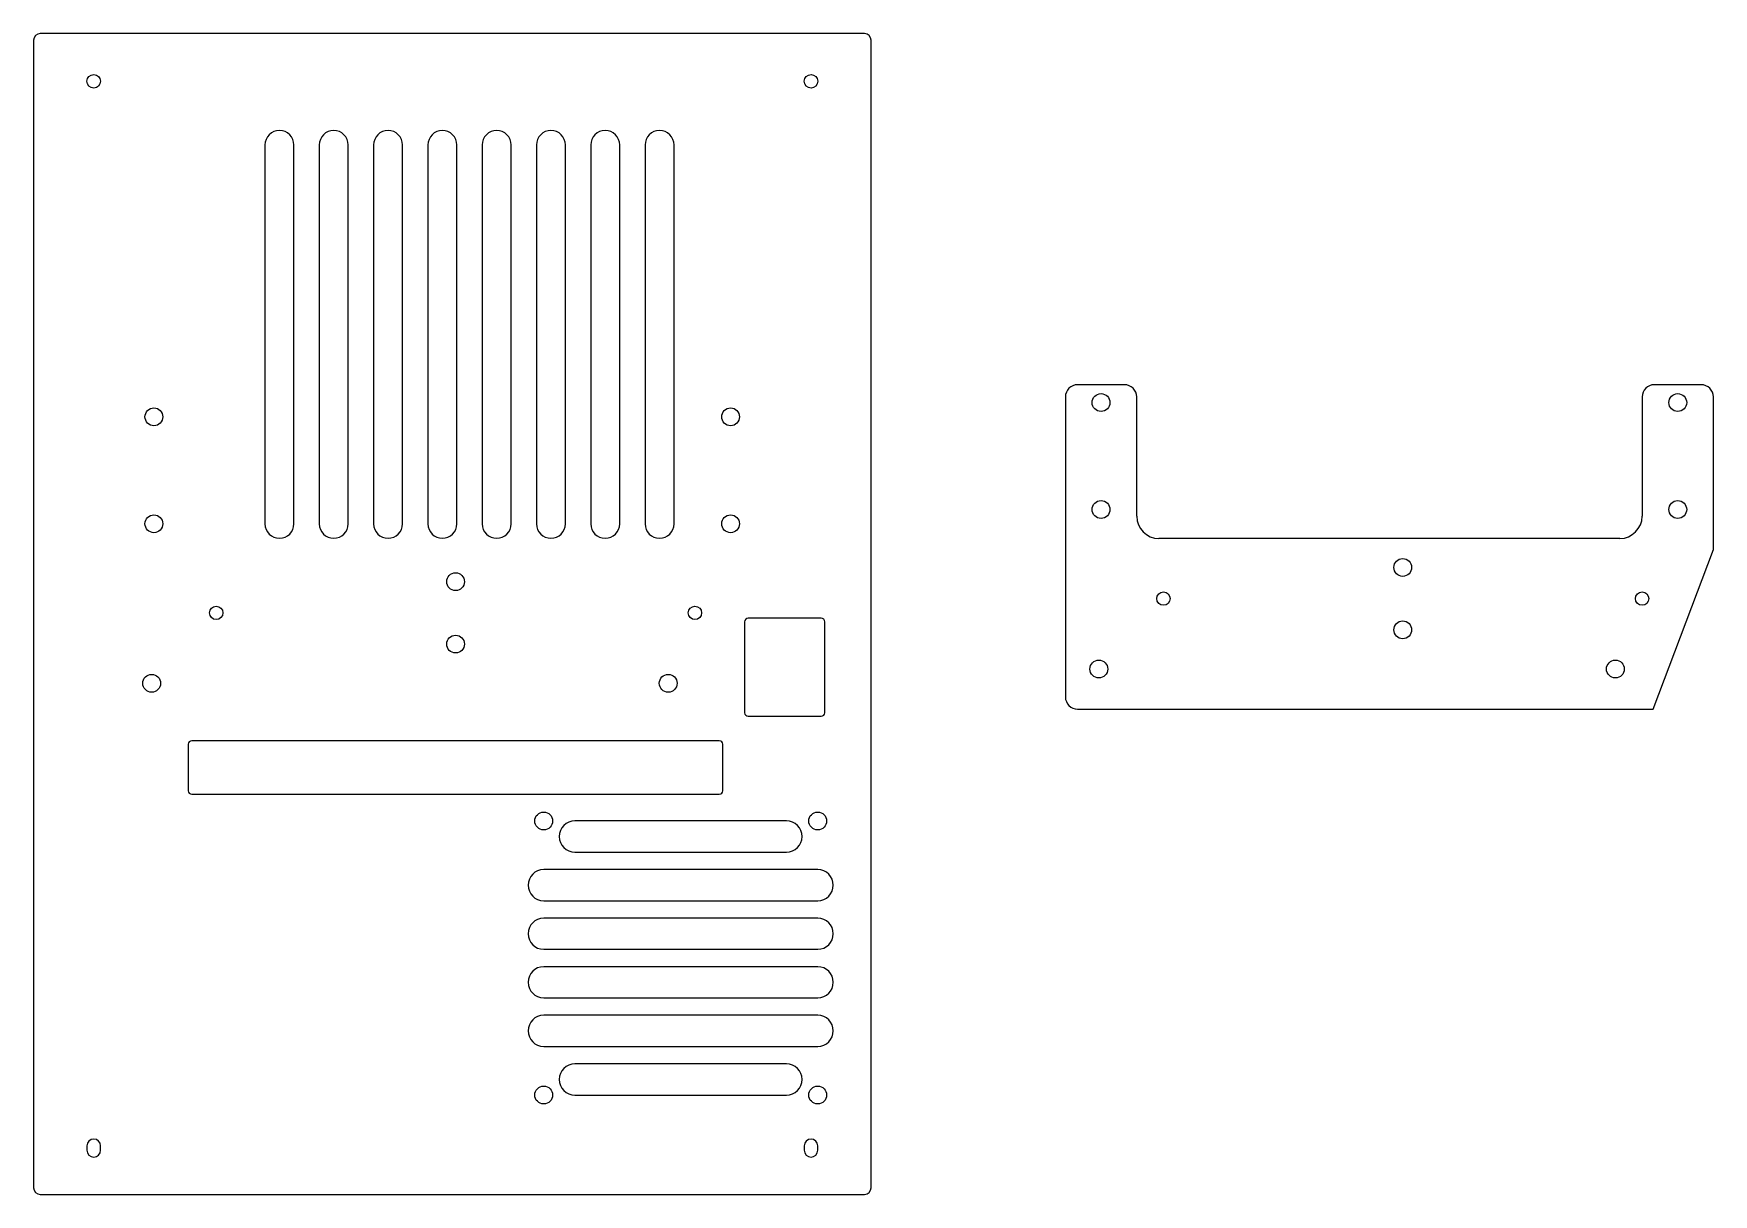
# Model space of a CAD drawing. Header units: millimetres. Extents: x 492 to 869, y 321 to 582.
import ezdxf

# ---------------------------------------------------------------- set-up
doc = ezdxf.new("R2010")
doc.units = ezdxf.units.MM

msp = doc.modelspace()

# ---------------------------------------------------------------- linework, layer by layer
at = {"color": 7, "linetype": 'Continuous', "lineweight": 25}
for p, q in [((678.94, 581.84), (493.94, 581.84)), ((492.44, 580.34), (492.44, 322.84)), ((680.44, 322.84), (680.44, 580.34)), ((544.38, 556.84), (544.38, 471.84)), ((550.88, 471.84), (550.88, 556.84)), ((556.56, 556.84), (556.56, 471.84)), ((563.06, 471.84), (563.06, 556.84)), ((568.75, 556.84), (568.75, 471.84)), ((575.25, 471.84), (575.25, 556.84)), ((580.94, 556.84), (580.94, 471.84)), ((587.44, 471.84), (587.44, 556.84)), ((593.13, 556.84), (593.13, 471.84)), ((599.63, 471.84), (599.63, 556.84)), ((605.31, 556.84), (605.31, 471.84)), ((611.81, 471.84), (611.81, 556.84)), ((617.5, 556.84), (617.5, 471.84)), ((624, 471.84), (624, 556.84)), ((629.69, 556.84), (629.69, 471.84)), ((636.19, 471.84), (636.19, 556.84)), ((737.29, 503.04), (726.79, 503.04)), ((866.74, 503.04), (856.24, 503.04)), ((724.04, 500.29), (724.04, 432.99)), ((740.04, 473.54), (740.04, 500.29)), ((853.49, 500.29), (853.49, 473.54)), ((869.49, 466.04), (869.49, 500.29)), ((848.49, 468.54), (745.04, 468.54)), ((855.99, 430.24), (869.49, 466.04)), ((652.04, 449.84), (652.04, 429.44)), ((669.24, 450.64), (652.84, 450.64)), ((670.04, 429.44), (670.04, 449.84)), ((726.79, 430.24), (855.99, 430.24)), ((652.84, 428.64), (669.24, 428.64)), ((527.16, 422.34), (527.16, 411.94)), ((646.36, 423.14), (527.96, 423.14)), ((647.16, 411.94), (647.16, 422.34)), ((527.96, 411.14), (646.36, 411.14)), ((661.44, 405.14), (613.94, 405.14)), ((613.94, 398.14), (661.44, 398.14)), ((668.44, 394.24), (606.94, 394.24)), ((606.94, 387.24), (668.44, 387.24)), ((668.44, 383.34), (606.94, 383.34)), ((606.94, 376.34), (668.44, 376.34)), ((668.44, 372.44), (606.94, 372.44)), ((606.94, 365.44), (668.44, 365.44)), ((668.44, 361.54), (606.94, 361.54)), ((606.94, 354.54), (668.44, 354.54)), ((661.44, 350.64), (613.94, 350.64)), ((613.94, 343.64), (661.44, 343.64)), ((504.41, 332.24), (504.41, 331.24)), ((507.46, 331.24), (507.46, 332.24)), ((665.41, 332.24), (665.41, 331.24)), ((668.46, 331.24), (668.46, 332.24)), ((493.94, 321.34), (678.94, 321.34))]:
    msp.add_line(p, q, dxfattribs=at)
for centre, radius in [((505.94, 571.14), 1.52), ((666.94, 571.14), 1.52), ((519.44, 495.84), 2), ((648.89, 495.84), 2), ((732.04, 499.04), 2), ((861.49, 499.04), 2), ((732.04, 475.04), 2), ((861.49, 475.04), 2), ((519.44, 471.84), 2), ((648.89, 471.84), 2), ((799.76, 462.04), 2), ((587.16, 458.84), 2), ((746.04, 455.04), 1.5), ((853.49, 455.04), 1.5), ((533.44, 451.84), 1.5), ((640.89, 451.84), 1.5), ((799.76, 448.04), 2), ((587.16, 444.84), 2), ((731.54, 439.24), 2), ((847.49, 439.24), 2), ((518.94, 436.04), 2), ((634.89, 436.04), 2), ((606.94, 405.14), 2), ((668.44, 405.14), 2), ((606.94, 343.64), 2), ((668.44, 343.64), 2)]:
    msp.add_circle(centre, radius, dxfattribs=at)
for centre, radius, start, end in [((493.94, 580.34), 1.5, 90, 180), ((678.94, 580.34), 1.5, 0, 90), ((547.63, 556.84), 3.25, 0, 180), ((559.81, 556.84), 3.25, 0, 180), ((572, 556.84), 3.25, 0, 180), ((584.19, 556.84), 3.25, 0, 180), ((596.38, 556.84), 3.25, 0, 180), ((608.56, 556.84), 3.25, 0, 180), ((620.75, 556.84), 3.25, 0, 180), ((632.94, 556.84), 3.25, 0, 180), ((726.79, 500.29), 2.75, 90, 180), ((737.29, 500.29), 2.75, 0, 90), ((856.24, 500.29), 2.75, 90, 180), ((866.74, 500.29), 2.75, 0, 90), ((547.63, 471.84), 3.25, 180, 0), ((559.81, 471.84), 3.25, 180, 0), ((572, 471.84), 3.25, 180, 0), ((584.19, 471.84), 3.25, 180, 0), ((596.38, 471.84), 3.25, 180, 0), ((608.56, 471.84), 3.25, 180, 0), ((620.75, 471.84), 3.25, 180, 0), ((632.94, 471.84), 3.25, 180, 0), ((745.04, 473.54), 5, 180, 270), ((848.49, 473.54), 5, 270, 0), ((652.84, 449.84), 0.8, 90, 180), ((669.24, 449.84), 0.8, 0, 90), ((726.79, 432.99), 2.75, 180, 270), ((652.84, 429.44), 0.8, 180, 270), ((669.24, 429.44), 0.8, 270, 0), ((527.96, 422.34), 0.8, 90, 180), ((646.36, 422.34), 0.8, 0, 90), ((527.96, 411.94), 0.8, 180, 270), ((646.36, 411.94), 0.8, 270, 0), ((613.94, 401.64), 3.5, 90, 270), ((661.44, 401.64), 3.5, 270, 90), ((606.94, 390.74), 3.5, 90, 270), ((668.44, 390.74), 3.5, 270, 90), ((606.94, 379.84), 3.5, 90, 270), ((668.44, 379.84), 3.5, 270, 90), ((606.94, 368.94), 3.5, 90, 270), ((668.44, 368.94), 3.5, 270, 90), ((606.94, 358.04), 3.5, 90, 270), ((668.44, 358.04), 3.5, 270, 90), ((613.94, 347.14), 3.5, 90, 270), ((661.44, 347.14), 3.5, 270, 90), ((505.94, 332.24), 1.53, 0, 180), ((666.94, 332.24), 1.52, 0, 180), ((505.94, 331.24), 1.53, 180, 0), ((666.94, 331.24), 1.52, 180, 0), ((493.94, 322.84), 1.5, 180, 270), ((678.94, 322.84), 1.5, 270, 0)]:
    msp.add_arc(centre, radius, start, end, dxfattribs=at)

doc.saveas('drawing.dxf')
